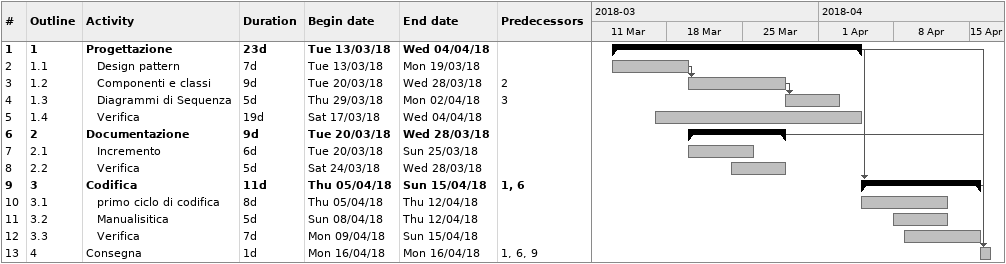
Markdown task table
| ID | WBS | Task | Duration | Start | Finish | Predecessors |
|---|---|---|---|---|---|---|
| 1 | 1 | **Progettazione** | 23d | 2018-03-13 | 2018-04-04 |  |
| 2 | 1.1 | Design pattern | 7d | 2018-03-13 | 2018-03-19 |  |
| 3 | 1.2 | Componenti e classi | 9d | 2018-03-20 | 2018-03-28 | 2 |
| 4 | 1.3 | Diagrammi di Sequenza | 5d | 2018-03-29 | 2018-04-02 | 3 |
| 5 | 1.4 | Verifica | 19d | 2018-03-17 | 2018-04-04 |  |
| 6 | 2 | **Documentazione** | 9d | 2018-03-20 | 2018-03-28 |  |
| 7 | 2.1 | Incremento | 6d | 2018-03-20 | 2018-03-25 |  |
| 8 | 2.2 | Verifica | 5d | 2018-03-24 | 2018-03-28 |  |
| 9 | 3 | **Codifica** | 11d | 2018-04-05 | 2018-04-15 | 1, 6 |
| 10 | 3.1 | primo ciclo di codifica | 8d | 2018-04-05 | 2018-04-12 |  |
| 11 | 3.2 | Manualisitica | 5d | 2018-04-08 | 2018-04-12 |  |
| 12 | 3.3 | Verifica | 7d | 2018-04-09 | 2018-04-15 |  |
| 13 | 4 | Consegna | 1d | 2018-04-16 | 2018-04-16 | 1, 6, 9 |
